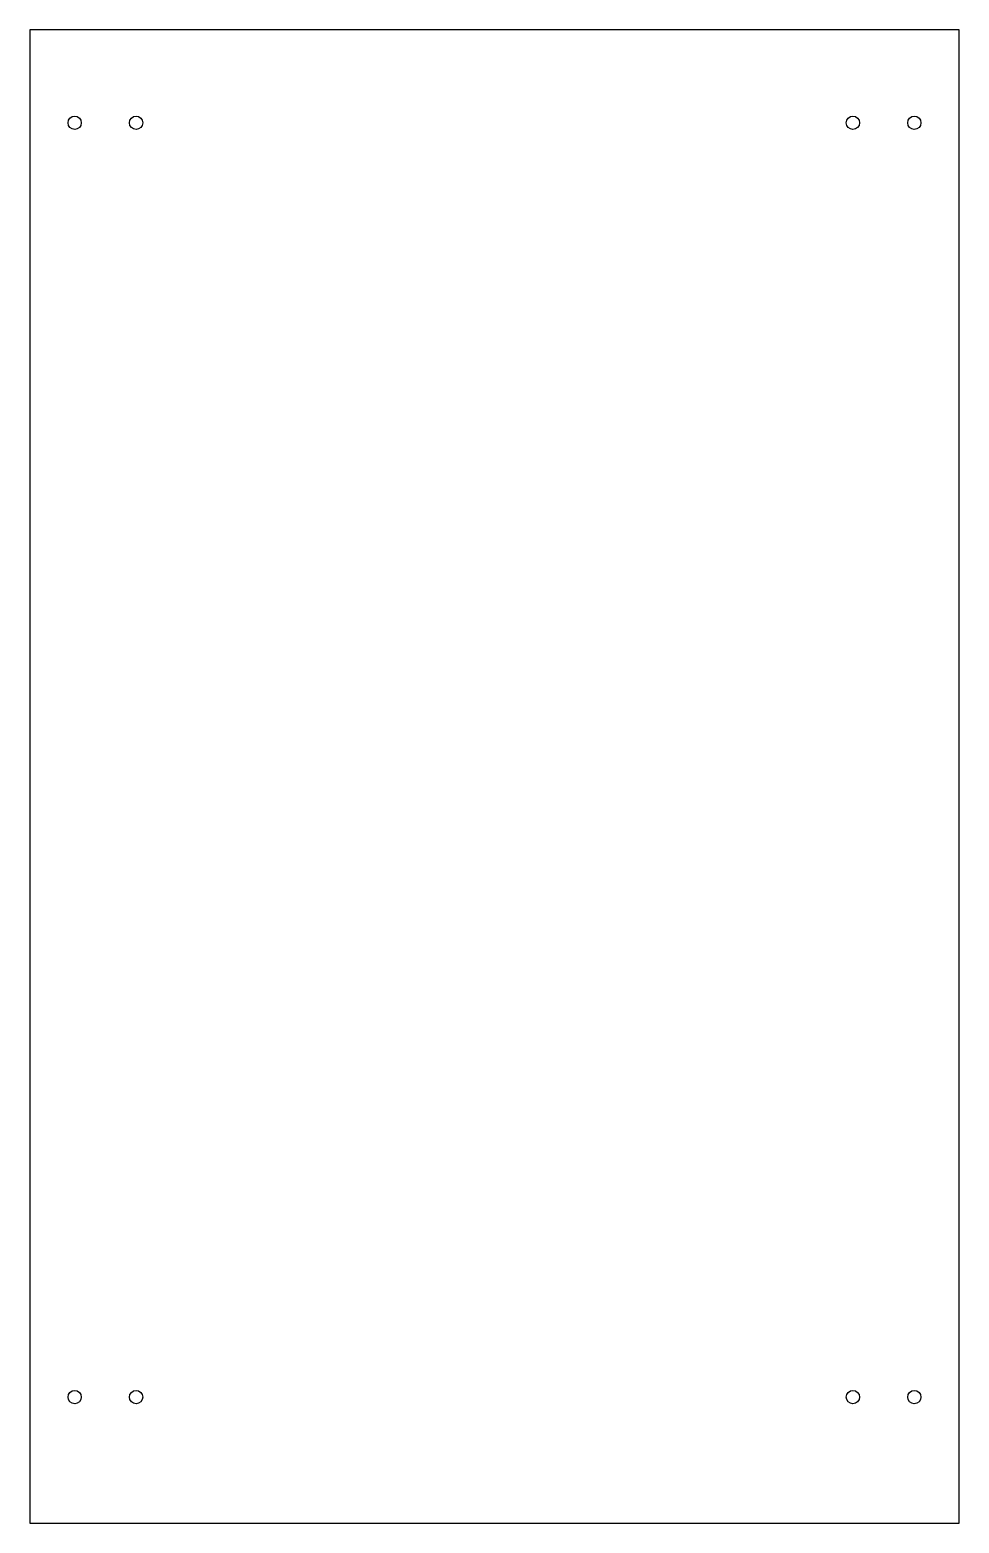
# Model space of a CAD drawing. Header units: millimetres. Extents: x -280 to 0, y 0 to 450.
import ezdxf

# ---------------------------------------------------------------- set-up
doc = ezdxf.new("R2010")
doc.units = ezdxf.units.MM

msp = doc.modelspace()

# ---------------------------------------------------------------- linework, layer by layer
at = {"color": 7, "linetype": 'Continuous', "lineweight": 25}
for p, q in [((-280, 450), (-280, 0)), ((0, 450), (-280, 450)), ((0, 0), (0, 450)), ((-280, 0), (0, 0))]:
    msp.add_line(p, q, dxfattribs=at)
for centre in [(-266.5, 422), (-248, 422), (-32, 422), (-13.5, 422), (-266.5, 38), (-248, 38), (-32, 38), (-13.5, 38)]:
    msp.add_circle(centre, 2, dxfattribs=at)

doc.saveas('drawing.dxf')
